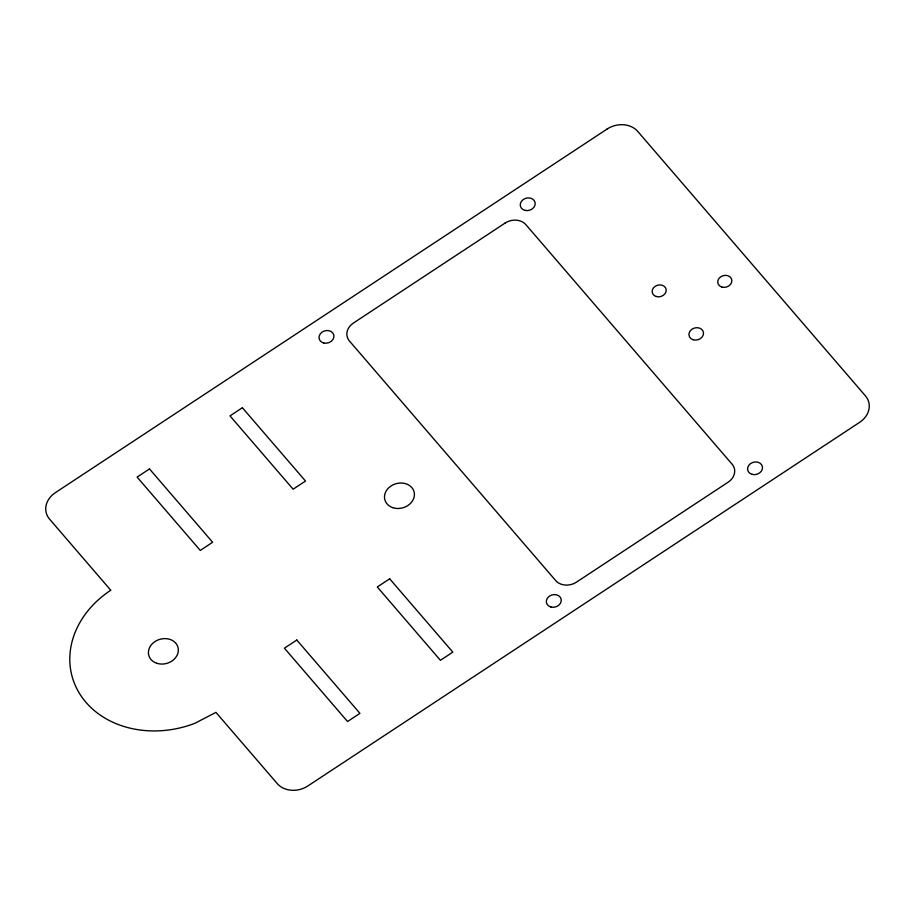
<?xml version="1.0" encoding="UTF-8"?>
<svg xmlns="http://www.w3.org/2000/svg" width="915" height="915" viewBox="0 0 915 915"><rect width="100%" height="100%" fill="white"/><g stroke="black" fill="none" stroke-linecap="round" stroke-linejoin="round"><path stroke-width="1.37" d="M606.782 129.255L55.701 492.442A22.337 18.483 -15.6 0 0 49.753 519.343L110.829 590.301L110.109 590.667A94.668 78.301 -15.6 0 0 80.143 694.508A94.668 78.301 -15.6 0 0 194.929 723.273L215.929 712.373L277.016 783.32A22.337 18.483 -15.6 0 0 308.218 785.745L859.299 422.558A22.337 18.483 -15.6 0 0 865.247 395.657L637.984 131.68A22.337 18.483 -15.6 0 0 606.782 129.255M505.103 223.077L353.407 323.052A15.143 12.524 -15.6 0 0 349.438 340.998L555.657 580.533A15.143 12.524 -15.6 0 0 576.461 582.146L728.157 482.171A15.143 12.524 -15.6 0 0 732.126 464.237L525.908 224.69A15.143 12.524 -15.6 0 0 505.103 223.077M149.5 468.926L137.113 477.092L200.248 550.418L212.623 542.263L149.5 468.926M242.383 407.724L229.997 415.879L293.12 489.205L305.507 481.05L242.383 407.724M296.803 640.031L284.416 648.186L347.54 721.523L359.927 713.357L296.803 640.031M389.676 578.818L377.289 586.984L440.424 660.31L452.811 652.143L389.676 578.818M392.935 507.711A15.143 12.524 -15.6 0 0 414.381 493.574A15.143 12.524 -15.6 0 0 391.037 485.979A15.143 12.524 -15.6 0 0 392.935 507.711M156.865 663.295A15.143 12.524 -15.6 0 0 178.311 649.158A15.143 12.524 -15.6 0 0 154.967 641.552A15.143 12.524 -15.6 0 0 156.865 663.295M721.706 287.001A7.16 5.925 -15.6 0 0 731.84 280.322A7.16 5.925 -15.6 0 0 720.803 276.73A7.16 5.925 -15.6 0 0 721.706 287.001M693.044 339.728A7.4 6.119 -15.6 0 0 703.509 332.82A7.4 6.119 -15.6 0 0 692.117 329.114A7.4 6.119 -15.6 0 0 693.044 339.728M656.124 296.483A7.114 5.89 -15.6 0 0 666.2 289.838A7.114 5.89 -15.6 0 0 655.231 286.269A7.114 5.89 -15.6 0 0 656.124 296.483M550.864 607A7.572 6.268 -15.6 0 0 561.227 599.542A7.572 6.268 -15.6 0 0 549.297 596.237A7.572 6.268 -15.6 0 0 550.864 607M323.796 342.999A7.572 6.268 -15.6 0 0 333.861 335.245A7.572 6.268 -15.6 0 0 321.748 332.339A7.572 6.268 -15.6 0 0 323.796 342.999M525.176 210.427A7.572 6.268 -15.6 0 0 535.092 202.512A7.572 6.268 -15.6 0 0 522.888 199.813A7.572 6.268 -15.6 0 0 525.176 210.427M752.096 474.37A7.572 6.268 -15.6 0 0 762.458 466.902A7.572 6.268 -15.6 0 0 750.529 463.608A7.572 6.268 -15.6 0 0 752.096 474.37"/></g></svg>
